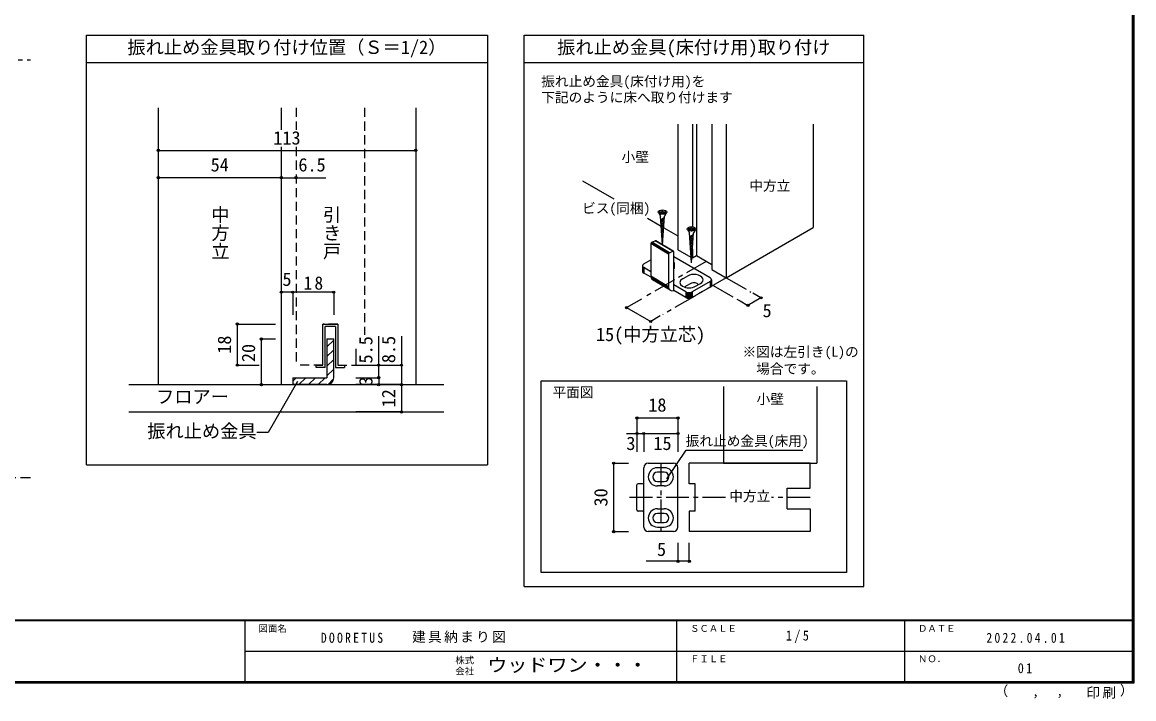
# Model space of a CAD drawing. Units: millimetres, scale not verified, with parts at other scales. Extents: x -973 to 977, y -718 to 696.
# Drawn here: x -243 to 977, y -718 to 24 of the extents above; entities that cross this region are included whole.
import ezdxf
from ezdxf.enums import TextEntityAlignment as Align

# ---------------------------------------------------------------- set-up
doc = ezdxf.new("R2010")
doc.units = ezdxf.units.MM
doc.header["$LTSCALE"] = 5
doc.header["$PDMODE"] = 32
doc.header["$PDSIZE"] = 2.5
doc.linetypes.add('CHAIN1', pattern=[8, 5, -1, 1, -1])
doc.linetypes.add('DASHED2', pattern=[3, 2, -1])
for name, color, linetype in [('0-1_通り芯', 4, 'CHAIN1'), ('0-6_扉', 2, 'Continuous'), ('0-7_金物', 7, 'Continuous'), ('0-A_文字', 3, 'Continuous'), ('0-B_寸法', 7, 'Continuous'), ('1-3_仕上', 2, 'Continuous'), ('1-4_枠', 3, 'Continuous'), ('1-6_扉', 7, 'DASHED2'), ('1-7_金物', 7, 'Continuous'), ('1-A_寸法', 7, 'Continuous'), ('1-B_ﾊｯﾁ', 7, 'Continuous'), ('F-0_補助線', 7, 'Continuous'), ('F-1_枠', 6, 'Continuous'), ('F-A_文字', 7, 'Continuous')]:
    doc.layers.add(name, color=color, linetype=linetype)
doc.styles.add('@ＭＳ ゴシック', font='')
doc.styles.add('ＭＳ ゴシック', font='')
doc.styles.get('@ＭＳ ゴシック').set_extended_font_data('@MS Gothic')
doc.styles.get('ＭＳ ゴシック').set_extended_font_data('MS Gothic')

msp = doc.modelspace()

# ---------------------------------------------------------------- linework, layer by layer
at = {"layer": '0-1_通り芯'}
for p, q in [((-677.203, -17.5), (-233.609, -17.5)), ((-644.594, -475.5), (-233.609, -475.5))]:
    msp.add_line(p, q, dxfattribs=at)
at = {"layer": '0-6_扉'}
for p, q in [((476.628, -88.105), (476.628, -225.843)), ((492.538, -88.105), (492.538, -200.56)), ((496.957, -88.105), (496.957, -232.477)), ((513.751, -88.105), (513.751, -247.276)), ((529.661, -88.105), (529.661, -256.462)), ((625.12, -88.105), (625.12, -201.348)), ((491.125, -234.214), (476.628, -225.843)), ((492.538, -225.128), (492.538, -235.029)), ((492.538, -235.029), (491.85, -234.632)), ((496.957, -232.477), (492.538, -235.029)), ((513.751, -242.173), (496.957, -232.477))]:
    msp.add_line(p, q, dxfattribs=at)
at = {"layer": '0-6_扉', "color": 7}
for p, q in [((371.904, -150.071), (406.197, -169.871)), ((443.236, -191.255), (458.251, -199.924)), ((461.007, -201.515), (476.628, -210.534))]:
    msp.add_line(p, q, dxfattribs=at)
at = {"layer": '0-6_扉'}
msp.add_lwpolyline([(513.751, -247.276), (529.661, -256.462), (625.12, -201.348)], dxfattribs=at)
at = {"layer": '0-7_金物'}
for p, q in [((459.165, -183.969), (459.165, -182.453)), ((459.165, -182.453), (460.199, -182.453)), ((460.199, -183.969), (460.199, -182.453)), ((455.696, -185.741), (457.521, -188.901)), ((455.802, -183.969), (459.165, -183.969)), ((455.802, -183.969), (455.802, -185.003)), ((455.802, -185.003), (459.165, -185.003)), ((459.594, -220.203), (457.521, -188.901)), ((461.738, -190.475), (457.774, -192.72)), ((461.63, -192.103), (457.874, -194.23)), ((461.523, -193.732), (457.974, -195.741)), ((459.165, -186.519), (459.165, -185.003)), ((459.165, -186.519), (460.199, -186.519)), ((459.762, -220.303), (461.843, -188.901)), ((460.199, -183.969), (463.562, -183.969)), ((463.667, -185.741), (461.843, -188.901)), ((463.562, -185.003), (463.562, -183.969)), ((461.415, -195.36), (458.074, -197.251)), ((461.307, -196.988), (458.174, -198.761)), ((461.199, -198.616), (458.274, -200.272)), ((461.091, -200.244), (458.374, -201.782)), ((460.983, -201.872), (458.474, -203.293)), ((460.875, -203.5), (458.574, -204.803)), ((460.768, -205.128), (458.674, -206.314)), ((460.66, -206.757), (458.774, -207.824)), ((487.516, -204.112), (489.34, -207.272)), ((487.622, -202.34), (490.984, -202.34)), ((487.622, -202.34), (487.622, -203.374)), ((487.622, -203.374), (490.984, -203.374)), ((491.501, -239.891), (489.34, -207.272)), ((490.984, -202.34), (490.984, -200.824)), ((490.984, -200.824), (492.018, -200.824)), ((490.984, -204.89), (490.984, -203.374)), ((490.984, -204.89), (492.018, -204.89)), ((491.501, -239.891), (493.662, -207.272)), ((492.018, -202.34), (492.018, -200.824)), ((492.018, -202.34), (495.381, -202.34)), ((495.487, -204.112), (493.662, -207.272)), ((495.381, -203.374), (495.381, -202.34)), ((466.311, -230.52), (447.027, -219.029)), ((447.027, -219.029), (447.027, -254.753)), ((466.343, -230.226), (447.06, -218.735)), ((466.439, -229.925), (447.155, -218.434)), ((466.591, -229.637), (447.308, -218.146)), ((466.789, -229.382), (447.506, -217.891)), ((467.02, -229.176), (447.737, -217.686)), ((447.985, -217.545), (451.815, -215.938)), ((467.268, -229.036), (447.985, -217.545)), ((471.098, -227.429), (451.815, -215.938)), ((471.346, -227.362), (452.063, -215.871)), ((471.577, -227.373), (452.294, -215.882)), ((471.776, -227.462), (452.492, -215.971)), ((460.552, -208.385), (458.874, -209.334)), ((460.444, -210.013), (458.974, -210.845)), ((460.336, -211.641), (459.075, -212.355)), ((460.228, -213.269), (459.175, -213.866)), ((460.12, -214.897), (459.275, -215.376)), ((460.012, -216.525), (459.375, -216.886)), ((459.905, -218.154), (459.475, -218.397)), ((493.558, -208.846), (489.593, -211.091)), ((493.45, -210.475), (489.694, -212.601)), ((493.342, -212.103), (489.794, -214.112)), ((493.235, -213.731), (489.894, -215.622)), ((493.127, -215.359), (489.994, -217.133)), ((493.019, -216.987), (490.094, -218.643)), ((492.911, -218.615), (490.194, -220.153)), ((466.311, -230.52), (466.311, -266.243)), ((467.268, -229.036), (471.098, -227.429)), ((472.056, -270.328), (472.056, -228.109)), ((492.803, -220.243), (490.294, -221.664)), ((492.695, -221.872), (490.394, -223.174)), ((492.587, -223.5), (490.494, -224.685)), ((492.479, -225.128), (490.594, -226.195)), ((492.372, -226.756), (490.694, -227.706)), ((492.264, -228.384), (490.794, -229.216)), ((492.156, -230.012), (490.894, -230.726)), ((492.048, -231.64), (490.994, -232.237)), ((437.888, -243.282), (437.888, -249.405)), ((439.352, -241.24), (447.027, -236.809)), ((511.831, -256.55), (472.056, -233.586)), ((472.333, -240.22), (472.333, -246.344)), ((491.94, -233.268), (491.094, -233.747)), ((491.832, -234.897), (491.195, -235.258)), ((491.724, -236.525), (491.295, -236.768)), ((438.058, -244.029), (438.058, -250.153)), ((438.558, -244.725), (438.558, -250.849)), ((447.027, -249.754), (439.352, -245.323)), ((439.352, -245.323), (439.352, -251.447)), ((447.131, -255.938), (439.352, -251.447)), ((466.311, -266.243), (447.027, -254.753)), ((481.779, -257.57), (487.082, -254.509)), ((466.506, -267.842), (447.223, -256.352)), ((467.08, -269.168), (447.797, -257.677)), ((467.993, -270.13), (448.71, -258.64)), ((485.314, -271.859), (472.056, -264.204)), ((490.618, -262.674), (485.314, -265.735)), ((511.831, -260.632), (492.385, -271.859)), ((511.831, -266.756), (492.385, -277.983)), ((495.921, -265.735), (501.224, -262.674)), ((511.831, -260.632), (511.831, -266.756)), ((512.625, -260.034), (512.625, -266.158)), ((513.125, -259.338), (513.125, -265.462)), ((513.295, -258.591), (513.295, -264.715)), ((485.314, -277.983), (472.056, -270.328)), ((485.314, -271.859), (485.314, -277.983)), ((486.35, -272.318), (486.35, -278.442)), ((487.556, -272.606), (487.556, -278.73)), ((488.85, -272.705), (488.85, -278.828)), ((490.144, -272.606), (490.144, -278.73)), ((491.35, -272.318), (491.35, -278.442)), ((492.385, -271.859), (492.385, -277.983)), ((326.661, -369.212), (661.52, -369.212)), ((326.661, -579.331), (326.661, -369.212)), ((661.52, -369.212), (661.52, -579.331)), ((661.52, -579.331), (326.661, -579.331))]:
    msp.add_line(p, q, dxfattribs=at)
for points in [[(460.199, -186.519), (460.199, -185.003), (463.562, -185.003)], [(492.018, -204.89), (492.018, -203.374), (495.381, -203.374)]]:
    msp.add_lwpolyline(points, dxfattribs=at)
for centre in [(459.682, -184.486), (491.501, -202.857)]:
    msp.add_ellipse(centre, major_axis=(4.71, 0), ratio=0.5, dxfattribs=at)
for centre, major_axis, ratio, start_param, end_param in [((447.985, -218.627), (0.64, 1.074), 0.663414, 0.73181839, 2.30261472), ((451.815, -217.021), (0.64, 1.074), 0.663414, 6.22960554, 7.0150037), ((467.268, -230.118), (0.64, 1.074), 0.663414, 0.73181839, 2.30261472), ((471.098, -228.511), (0.64, 1.074), 0.663414, 5.44420737, 7.0150037), ((442.888, -243.282), (-5, 0), 0.57735, 5.49778714, 7.06858347), ((462.333, -240.22), (10, 0), 0.57735, 6.04714601, 6.5192246), ((442.888, -249.405), (-5, 0), 0.57735, 6.28318531, 7.06858347), ((452.772, -252.342), (3.839, 6.443), 0.663414, 2.30261472, 3.08801288), ((462.333, -246.344), (10, 0), 0.57735, 6.04714601, 6.5192246), ((494.153, -258.591), (10, 0), 0.57735, 5.49778714, 8.6393798), ((472.056, -263.833), (3.839, 6.443), 0.663414, 2.30261472, 3.87341104), ((488.85, -261.653), (10, 0), 0.57735, 2.35619449, 5.49778714), ((488.85, -267.777), (5, 0), 0.57735, 2.35619449, 2.78022553), ((494.153, -264.715), (5, 0), 0.57735, 0.26179939, 2.35619449), ((508.295, -258.591), (-5, 0), 0.57735, 2.35619449, 3.92699082), ((508.295, -264.715), (-5, 0), 0.57735, 2.35619449, 3.14159265), ((488.85, -269.818), (-5, 0), 0.57735, 0.78539816, 2.35619449), ((488.85, -275.942), (-5, 0), 0.57735, 0.78539816, 2.35619449)]:
    msp.add_ellipse(centre, major_axis=major_axis, ratio=ratio, start_param=start_param, end_param=end_param, dxfattribs=at)
at = {"layer": '0-A_文字'}
for p, q in [((-172.203, -461.525), (-172.203, 9.5)), ((-172.203, 9.5), (267.797, 9.5)), ((267.797, 9.5), (267.797, -461.525)), ((307.797, 9.5), (680.509, 9.5)), ((307.797, -594.633), (307.797, 9.5)), ((680.509, -594.633), (680.509, 9.5)), ((-172.203, -20.5), (267.797, -20.5)), ((307.797, -20.5), (680.509, -20.5)), ((-172.203, -461.525), (267.797, -461.525)), ((307.797, -594.633), (680.509, -594.633))]:
    msp.add_line(p, q, dxfattribs=at)
at = {"layer": '0-A_文字', "color": 4}
for p, q in [((464.518, -476.874), (485.742, -445.507)), ((485.742, -445.507), (613.73, -445.507))]:
    msp.add_line(p, q, dxfattribs=at)
at = {"layer": '0-B_寸法', "color": 4, "linetype": 'CHAIN1'}
for p, q in [((507.564, -238.601), (438.993, -278.191)), ((529.661, -256.462), (460.196, -296.567)), ((515.366, -264.715), (544.763, -281.687)), ((529.661, -256.462), (556.767, -272.112))]:
    msp.add_line(p, q, dxfattribs=at)
at = {"layer": '0-B_寸法', "color": 4}
for p, q in [((420.209, -289.035), (436.852, -279.426)), ((567.698, -278.423), (553.404, -286.676)), ((567.698, -278.423), (558.727, -273.243)), ((420.209, -289.035), (446.725, -304.345)), ((544.763, -281.687), (553.404, -286.676)), ((457.183, -298.307), (446.725, -304.345))]:
    msp.add_line(p, q, dxfattribs=at)
at = {"layer": '0-B_寸法'}
for p in [(567.698, -278.423), (420.209, -289.035), (553.404, -286.676), (446.725, -304.345)]:
    msp.add_point(p, dxfattribs=at)
at = {"layer": '1-3_仕上'}
for p, q in [((-125.709, -373.443), (219.785, -373.443)), ((-125.709, -403.443), (219.785, -403.443))]:
    msp.add_line(p, q, dxfattribs=at)
at = {"layer": '1-3_仕上', "color": 7}
msp.add_line((550.674, -459.613), (621.611, -459.613), dxfattribs=at)
at = {"layer": '1-4_枠'}
for p, q in [((-93.453, -70.192), (-93.453, -373.443)), ((41.547, -70.192), (41.547, -94.305)), ((189.047, -70.192), (189.047, -373.443)), ((41.547, -113.055), (41.547, -373.443)), ((489.111, -482.113), (489.111, -459.613)), ((621.611, -459.613), (489.111, -459.613)), ((495.361, -482.113), (489.111, -482.113)), ((495.361, -512.113), (495.361, -482.113)), ((596.611, -509.613), (596.611, -487.113)), ((596.611, -509.613), (621.611, -509.613)), ((621.611, -509.613), (621.611, -534.613)), ((495.361, -512.113), (489.111, -512.113)), ((489.111, -512.113), (489.111, -534.613)), ((621.611, -534.613), (489.111, -534.613))]:
    msp.add_line(p, q, dxfattribs=at)
at = {"layer": '1-4_枠', "color": 7}
msp.add_line((629.111, -375.663), (629.111, -459.613), dxfattribs=at)
at = {"layer": '1-4_枠', "color": 4, "linetype": 'CHAIN1'}
for p, q in [((457.861, -459.613), (457.861, -534.613)), ((528.646, -497.113), (422.407, -497.113)), ((621.611, -497.113), (579.201, -497.113))]:
    msp.add_line(p, q, dxfattribs=at)
at = {"layer": '1-4_枠', "color": 7}
msp.add_lwpolyline([(526.611, -375.663), (526.611, -459.613), (629.111, -459.613)], dxfattribs=at)
at = {"layer": '1-4_枠'}
msp.add_lwpolyline([(596.611, -487.113), (621.611, -487.113), (621.611, -459.613)], dxfattribs=at)
at = {"layer": '1-6_扉'}
for p, q in [((57.797, -70.192), (57.797, -94.305)), ((132.797, -70.192), (132.797, -318.875)), ((57.797, -113.055), (57.797, -352.193)), ((87.172, -352.193), (87.172, -307.193)), ((103.422, -307.193), (87.172, -307.193)), ((103.422, -307.193), (103.422, -352.193)), ((87.171, -352.193), (57.797, -352.193)), ((103.422, -352.193), (132.797, -352.193))]:
    msp.add_line(p, q, dxfattribs=at)
at = {"layer": '1-7_金物'}
for p, q in [((87.172, -352.193), (87.172, -307.193)), ((87.172, -307.193), (103.422, -307.193)), ((89.672, -354.693), (89.672, -309.693)), ((100.922, -309.693), (89.672, -309.693)), ((100.922, -309.693), (100.922, -354.693)), ((103.422, -307.193), (103.422, -352.193)), ((79.672, -352.193), (87.172, -352.193)), ((79.672, -354.693), (79.672, -352.193)), ((103.422, -352.193), (110.922, -352.193)), ((110.922, -352.193), (110.922, -354.693)), ((89.672, -354.693), (79.672, -354.693)), ((100.922, -354.693), (110.922, -354.693)), ((444.111, -459.613), (471.611, -459.613)), ((439.111, -529.613), (439.111, -464.613)), ((461.611, -464.613), (454.111, -464.613)), ((461.611, -469.613), (454.111, -469.613)), ((476.611, -529.613), (476.611, -464.613)), ((431.611, -510.863), (431.611, -483.363)), ((437.861, -482.113), (432.861, -482.113)), ((454.111, -479.613), (461.611, -479.613)), ((461.611, -484.613), (454.111, -484.613)), ((454.111, -509.613), (461.611, -509.613)), ((437.861, -512.113), (432.861, -512.113)), ((461.611, -514.613), (454.111, -514.613)), ((471.611, -534.613), (444.111, -534.613)), ((454.111, -524.613), (461.611, -524.613)), ((454.111, -529.613), (461.611, -529.613))]:
    msp.add_line(p, q, dxfattribs=at)
at = {"layer": '1-7_金物', "color": 3}
for p, q in [((91.547, -323.443), (99.047, -323.443)), ((91.547, -323.443), (91.547, -365.943)), ((99.047, -365.943), (99.047, -323.443)), ((54.047, -365.943), (54.047, -373.443)), ((54.047, -365.943), (91.547, -365.943)), ((91.547, -373.443), (54.047, -373.443))]:
    msp.add_line(p, q, dxfattribs=at)
at = {"layer": '1-7_金物', "color": 4}
for p, q in [((91.547, -332.149), (99.047, -324.649)), ((91.547, -342.755), (99.047, -335.255)), ((91.547, -353.362), (99.047, -345.862)), ((91.547, -363.968), (99.047, -356.468)), ((54.047, -369.649), (57.753, -365.943)), ((60.86, -373.443), (68.36, -365.943)), ((71.467, -373.443), (78.966, -365.943)), ((82.073, -373.443), (89.573, -365.943)), ((92.782, -373.341), (98.947, -367.175))]:
    msp.add_line(p, q, dxfattribs=at)
at = {"layer": '1-7_金物', "color": 3}
msp.add_arc((91.547, -365.943), 7.5, 270, 0, dxfattribs=at)
at = {"layer": '1-7_金物'}
for centre, radius, start, end in [((444.111, -464.613), 5, 90, 180), ((471.611, -464.613), 5, 0, 90), ((454.111, -474.613), 10, 90, 270), ((454.111, -474.613), 5, 90, 270), ((461.611, -474.613), 10, 270, 90), ((461.611, -474.613), 5, 270, 90), ((432.861, -483.363), 1.25, 90, 180), ((437.861, -483.363), 1.25, 0, 90), ((432.861, -510.863), 1.25, 180, 270), ((437.861, -510.863), 1.25, 270, 0), ((454.111, -519.613), 10, 90, 270), ((461.611, -519.613), 10, 270, 90), ((454.111, -519.613), 5, 90, 270), ((461.611, -519.613), 5, 270, 90), ((444.111, -529.613), 5, 180, 270), ((471.611, -529.613), 5, 270, 0)]:
    msp.add_arc(centre, radius, start, end, dxfattribs=at)
at = {"layer": '1-A_寸法'}
for p, q in [((59.347, -370.231), (27.055, -426.162)), ((27.055, -426.162), (14.555, -426.162))]:
    msp.add_line(p, q, dxfattribs=at)
at = {"layer": '1-B_ﾊｯﾁ', "color": 4}
for p, q in [((-93.453, -116.805), (189.047, -116.805)), ((41.547, -146.805), (-93.453, -146.805)), ((41.547, -146.805), (90.297, -146.805)), ((-93.453, -268.443), (-93.453, -293.443)), ((54.047, -272.193), (41.547, -272.193)), ((41.547, -272.193), (41.547, -297.193)), ((99.047, -272.193), (54.047, -272.193)), ((54.047, -272.193), (54.047, -297.193)), ((99.047, -272.193), (99.047, -297.193)), ((-6.649, -352.193), (-6.649, -307.193)), ((-6.649, -307.193), (35.297, -307.193)), ((19.767, -373.443), (19.767, -323.443)), ((19.767, -323.443), (35.297, -323.443)), ((148.422, -365.943), (148.422, -320.349)), ((-6.649, -352.193), (17.131, -352.193)), ((19.767, -373.443), (35.297, -373.443)), ((173.422, -373.443), (123.422, -373.443)), ((431.611, -410.005), (476.611, -410.005)), ((431.611, -410.005), (431.611, -427.113)), ((476.611, -410.005), (476.611, -427.113)), ((420.046, -427.113), (439.111, -427.113)), ((431.611, -427.113), (431.611, -447.113)), ((439.111, -427.113), (439.111, -447.113)), ((439.111, -427.113), (476.611, -427.113)), ((476.611, -427.113), (476.611, -447.113)), ((406.228, -459.613), (422.407, -459.613)), ((406.228, -534.613), (406.228, -459.613)), ((406.228, -534.613), (422.407, -534.613)), ((476.611, -547.113), (476.611, -567.129)), ((489.111, -567.129), (489.111, -547.113)), ((489.111, -567.129), (441.733, -567.129))]:
    msp.add_line(p, q, dxfattribs=at)
for points in [[(173.422, -320.349), (173.422, -373.443), (173.422, -403.443), (123.422, -403.443)], [(123.422, -334.371), (123.422, -352.193), (173.422, -352.193)], [(123.422, -365.943), (148.422, -365.943), (148.422, -373.443)]]:
    msp.add_lwpolyline(points, dxfattribs=at)
at = {"layer": '1-B_ﾊｯﾁ'}
for p in [(-93.453, -116.805), (189.047, -116.805), (-93.453, -146.805), (41.547, -146.805), (57.797, -146.805), (41.547, -272.193), (54.047, -272.193), (99.047, -272.193), (-6.649, -307.193), (19.767, -323.443), (-6.649, -352.193), (148.422, -352.193), (173.422, -352.193), (148.422, -365.943), (19.767, -373.443), (148.422, -373.443), (173.422, -373.443), (173.422, -403.443), (431.611, -410.005), (476.611, -410.005), (431.611, -427.113), (439.111, -427.113), (476.611, -427.113), (406.228, -459.613), (406.228, -534.613), (476.611, -567.129), (489.111, -567.129)]:
    msp.add_point(p, dxfattribs=at)
at = {"layer": 'F-1_枠'}
for p, q in [((974.986, 695.833), (974.986, -700.833)), ((975.82, 695.833), (975.82, -700.833)), ((976.653, 695.833), (976.653, -700.833)), ((976.653, -631.667), (-973.347, -631.667)), ((976.653, -632.5), (-973.347, -632.5)), ((1.653, -632.5), (1.653, -699.167)), ((474.986, -632.5), (474.986, -699.167)), ((724.986, -632.5), (724.986, -699.167)), ((1.653, -665.833), (974.986, -665.834)), ((976.653, -699.167), (-973.347, -699.167)), ((976.653, -700), (-973.347, -700)), ((976.653, -700.833), (-973.347, -700.833))]:
    msp.add_line(p, q, dxfattribs=at)

# ---------------------------------------------------------------- texts
at = {"layer": '0-A_文字', "color": 7, "style": 'ＭＳ ゴシック'}
for s, height, p in [('振れ止め金具取り付け位置（Ｓ＝1/2）', 14.66, (-127.203, -15.5)), ('振れ止め金具(床付け用)取り付け', 14.66, (344.153, -15.5)), ('振れ止め金具(床付け用)を', 11, (326.706, -49.959)), ('下記のように床へ取り付けます', 11, (326.706, -67.495)), ('小壁', 11, (414.815, -132.876)), ('中方立', 11, (554.89, -164.324)), ('平面図', 11, (339.103, -390.689)), ('小壁', 11, (562.861, -398.121)), ('中方立', 11, (532.861, -504.613))]:
    msp.add_text(s, height=height, dxfattribs=at).set_placement(p, align=Align.BOTTOM_LEFT)
at = {"layer": '0-B_寸法', "style": 'ＭＳ ゴシック'}
for s, height, p in [('ビス(同梱)', 11, (371.429, -189.001)), ('5', 14.66, (569.469, -303.992)), ('15(中方立芯)', 14.66, (386.725, -330.205)), ('※図は左引き(L)の', 11, (547.459, -346.351)), ('\u3000場合です。', 11, (547.459, -364.932))]:
    msp.add_text(s, height=height, dxfattribs=at).set_placement(p, align=Align.BOTTOM_LEFT)
at = {"layer": '1-A_寸法', "style": '@ＭＳ ゴシック'}
for s, p in [('中方立', (-37.203, -177.037)), ('引き戸', (85.297, -177.037))]:
    msp.add_text(s, height=14.66, rotation=270, dxfattribs=at).set_placement(p, align=Align.BOTTOM_LEFT)
at = {"layer": '1-A_寸法', "style": 'ＭＳ ゴシック'}
for s, height, p in [('フロアー', 14.66, (-95.844, -398.443)), ('振れ止め金具', 14.66, (-105.445, -436.162)), ('振れ止め金具(床用)', 11, (485.146, -444.008))]:
    msp.add_text(s, height=height, dxfattribs=at).set_placement(p, align=Align.BOTTOM_LEFT)
at = {"layer": '1-B_ﾊｯﾁ', "style": 'ＭＳ ゴシック'}
for s, p in [('113', (32.797, -114.805)), ('54', (-35.953, -144.305)), ('6.5', (60.297, -144.305)), ('5', (42.797, -269.693)), ('18', (444.111, -407.505)), ('3', (420.046, -449.613)), ('15', (449.736, -449.613)), ('5', (453.643, -565.74))]:
    msp.add_text(s, height=14.66, dxfattribs=at).set_placement(p, align=Align.BOTTOM_LEFT)
for s, p in [('18', (-9.149, -339.693)), ('5.5', (145.922, -350.349)), ('8.5', (170.922, -349.991)), ('20', (17.267, -348.843)), ('3', (145.922, -374.693)), ('12', (170.922, -398.443)), ('30', (403.728, -507.113))]:
    msp.add_text(s, height=14.66, rotation=90, dxfattribs=at).set_placement(p, align=Align.BOTTOM_LEFT)
at = {"layer": '1-B_ﾊｯﾁ', "insert": (65.922, -269.693), "char_height": 14.66, "attachment_point": 7, "style": 'ＭＳ ゴシック'}
msp.add_mtext('\\T1.27;\\W0.95;18', dxfattribs=at)
at = {"layer": 'F-0_補助線', "char_height": 11, "attachment_point": 7, "style": 'ＭＳ ゴシック'}
for s, insert in [('\\T1.39;\\W0.85;DOORETUS', (84.986, -656.667)), ('\\T1.17;建具納まり図', (184.986, -656.667))]:
    msp.add_mtext(s, dxfattribs=dict(at, insert=insert))
at = {"layer": 'F-A_文字', "style": 'ＭＳ ゴシック'}
for s, height, p in [('図面名', 7.331, (16.653, -646.667)), ('ＳＣＡＬＥ', 7.331, (489.986, -646.667)), ('ＤＡＴＥ', 7.331, (739.986, -646.667)), ('ＦＩＬＥ', 7.331, (489.986, -680)), ('ＮＯ．', 7.331, (739.986, -680.001)), ('株式', 7.331, (232.486, -681.5)), ('会社', 7.331, (232.486, -693.5)), ('（', 11, (823.992, -718.052)), ('）', 11, (961.387, -717.355)), (',', 11, (865.199, -718.052)), (',', 11, (891.686, -717.588))]:
    msp.add_text(s, height=height, dxfattribs=at).set_placement(p, align=Align.BOTTOM_LEFT)
at = {"layer": 'F-A_文字', "style": 'ＭＳ ゴシック', "width": 1.1}
msp.add_text('ウッドワン・・・', height=14.66, dxfattribs=at).set_placement((267.486, -692.5), align=Align.BOTTOM_LEFT)
at = {"layer": 'F-A_文字', "char_height": 11, "attachment_point": 7, "style": 'ＭＳ ゴシック'}
for s, insert in [('\\T1.38;\\W0.9;1/5', (594.986, -656.667)), ('\\T1.39;\\W0.85;2022.04.01', (814.986, -656.667)), ('\\T1.36;\\W0.9;01', (849.361, -690.001)), ('\\T1.17;印刷', (924.678, -717.82))]:
    msp.add_mtext(s, dxfattribs=dict(at, insert=insert))

doc.saveas('drawing.dxf')
